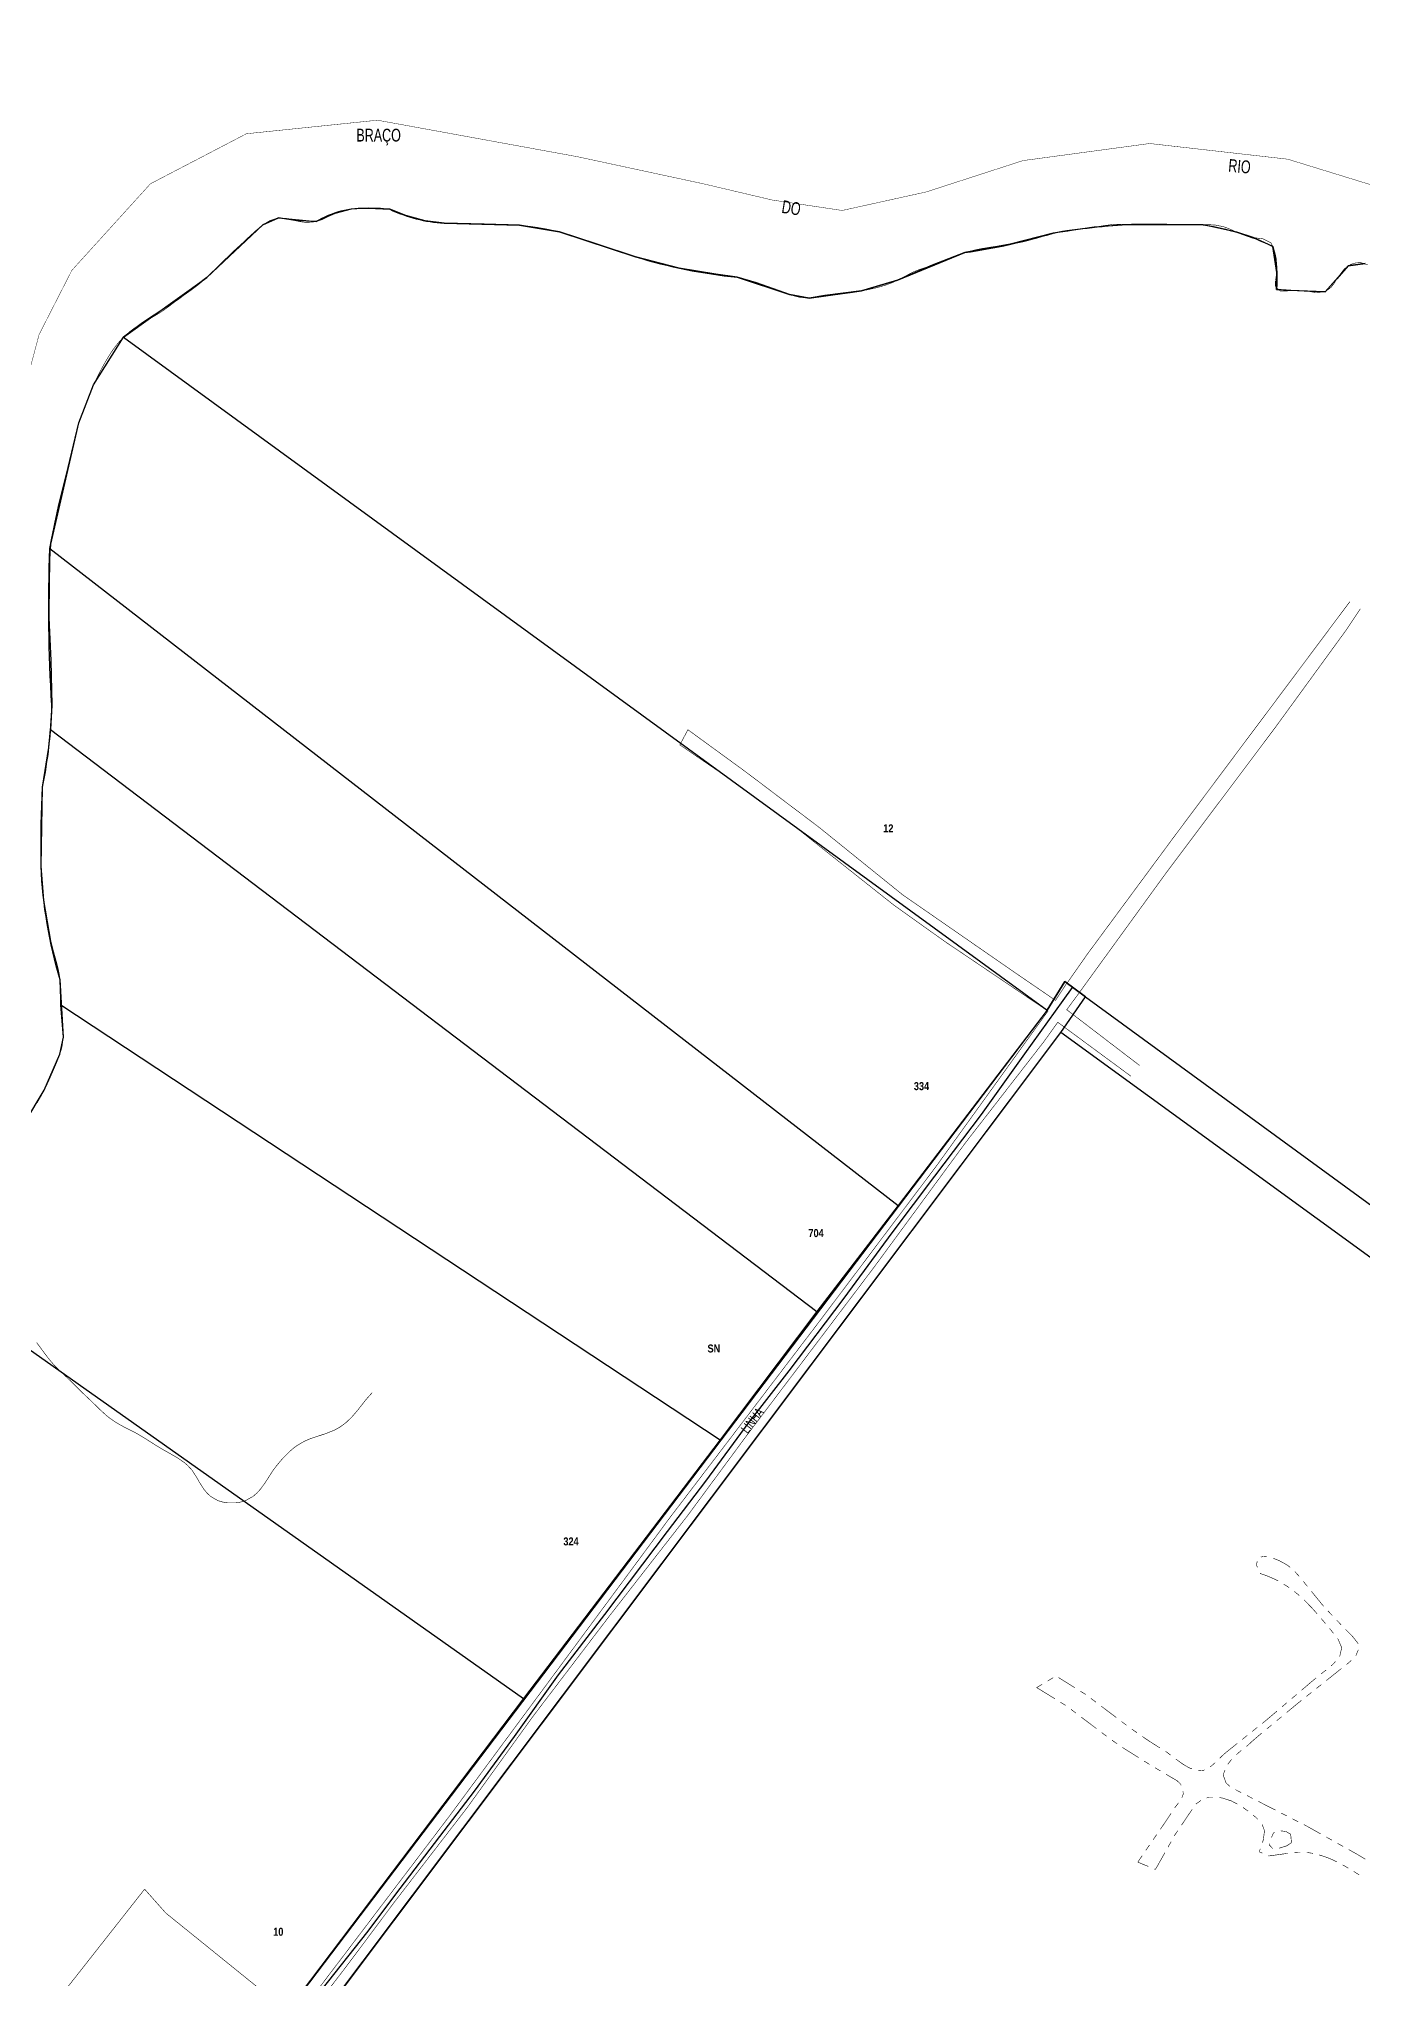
# Model space of a CAD drawing. Extents: x 204834 to 208707, y 4853033 to 4855981.
# Drawn here: x 207450 to 207864, y 4855375 to 4855981 of the extents above; entities that cross this region are included whole.
import ezdxf
from ezdxf.enums import TextEntityAlignment as Align

# ---------------------------------------------------------------- set-up
doc = ezdxf.new("R2010")
doc.units = 0
doc.header["$LTSCALE"] = 1.5
doc.header["$MEASUREMENT"] = 0
doc.linetypes.add('PHANTOMX2', pattern=[5, 2.5, -0.5, 0.5, -0.5, 0.5, -0.5])
for name, color, linetype in [('CD-MALHA-LOTES', 40, 'CONTINUOUS'), ('HD-CURSO-PERENE', 170, 'CONTINUOUS'), ('HD-TXT-PERENE', 170, 'CONTINUOUS'), ('HD-VALAS-DRENOS', 170, 'CONTINUOUS'), ('LM-LIM-SETOR-FISCAL', 7, 'CONTINUOUS'), ('RU-QUADRAS', 6, 'CONTINUOUS'), ('SV-EIXO-ROD-ESTR', 7, 'CONTINUOUS'), ('SV-EST-M-N-PAV', 1, 'PHANTOMX2'), ('SV-RUA-NAO-PAV-S-GUIA-C-GUIA', 7, 'PHANTOMX2'), ('SV-TXT-EST-M-N-PAV', 7, 'CONTINUOUS'), ('Th_NmrPort', 7, 'CONTINUOUS')]:
    doc.layers.add(name, color=color, linetype=linetype)
doc.styles.add('ARIAL', font='ARIAL.TTF')
doc.styles.get("Standard").update_dxf_attribs({"font": 'swisscbo.ttf'})
doc.linetypes.add('Limite', pattern='A,20,-3,[130,ltypeshp.shx,S=6.35,R=0,X=0,Y=0],-3,20', length=46)

msp = doc.modelspace()

# ---------------------------------------------------------------- linework, layer by layer
at = {"layer": 'CD-MALHA-LOTES', "linetype": 'Continuous'}
for p, q in [((207476.52, 4855887.89), (207765.11, 4855677.7)), ((207453.48, 4855821.96), (207718.56, 4855616.69)), ((207453.61, 4855765.38), (207693.15, 4855583.57)), ((207456.92, 4855679.37), (207662.92, 4855543.49)), ((207765.11, 4855677.7), (207718.56, 4855616.69)), ((207769.43, 4855670.75), (207777.12, 4855681.9)), ((207777.12, 4855681.9), (207980.95, 4855533.04)), ((207504.54, 4855318.18), (207769.43, 4855670.75)), ((207973.9, 4855522.15), (207769.43, 4855670.75)), ((207718.56, 4855616.69), (207693.15, 4855583.57)), ((207411.51, 4855596.84), (207601.45, 4855462.68)), ((207693.15, 4855583.57), (207662.92, 4855543.49)), ((207662.92, 4855543.49), (207601.45, 4855462.68)), ((207601.45, 4855462.68), (207492.61, 4855318.8))]:
    msp.add_line(p, q, dxfattribs=at)
for points in [[(207864.55, 4855910.92), (207859.2, 4855910.2), (207855.73, 4855906.16), (207852.02, 4855902.07), (207846.57, 4855902.29), (207841.28, 4855902.47), (207836.88, 4855902.79), (207836.91, 4855908.15), (207835.69, 4855916.28), (207829.51, 4855919.01), (207824.42, 4855920.69), (207813.89, 4855923.05), (207802.6, 4855923.1), (207791.56, 4855923.16), (207779.81, 4855922.26), (207767.01, 4855920.42), (207753.61, 4855916.93), (207739.46, 4855914.34), (207729.2, 4855910.39), (207718.43, 4855905.73), (207707.18, 4855902.38), (207695.68, 4855900.93), (207690.73, 4855900.1), (207684.64, 4855901.24), (207674.26, 4855904.89), (207668.28, 4855906.63), (207661.63, 4855907.61), (207650.15, 4855909.52), (207636.48, 4855913.05), (207624.5, 4855917.01), (207612.78, 4855920.78), (207600.25, 4855922.89), (207589.16, 4855923.25), (207576.67, 4855923.56), (207570.73, 4855924.29), (207564.69, 4855925.98), (207559.7, 4855927.9), (207553.01, 4855928.19), (207547.61, 4855927.96), (207542.51, 4855926.58), (207536.7, 4855924.01), (207530.61, 4855924.24), (207524.96, 4855925.22), (207520.06, 4855922.99), (207510.78, 4855914.56), (207502.55, 4855906.59), (207493.38, 4855899.57), (207482.45, 4855892.41), (207476.52, 4855887.89)], [(207453.48, 4855821.96), (207453.98, 4855824.6), (207456.17, 4855835.06), (207459.17, 4855847.17), (207462.53, 4855861.14), (207467.13, 4855873.04), (207476.52, 4855887.89)], [(207453.48, 4855821.96), (207453.22, 4855811.88), (207453.12, 4855800.3), (207453.76, 4855786.92), (207454.1, 4855772.94), (207453.61, 4855765.38)], [(207456.92, 4855679.37), (207456.85, 4855681.23), (207456.67, 4855687.15), (207453.78, 4855699.24), (207451.59, 4855711.92), (207450.73, 4855722.65), (207450.74, 4855735.83), (207451.19, 4855747.4), (207453.14, 4855759.72), (207453.61, 4855765.38)], [(207765.11, 4855677.7), (207770.7, 4855686.63), (207777.12, 4855681.9)], [(207411.51, 4855596.84), (207413.88, 4855600.37), (207420.31, 4855608.96), (207427.2, 4855618.3), (207434.19, 4855628.63), (207437.45, 4855632.88), (207445.69, 4855642.61), (207451.73, 4855652.7), (207456.57, 4855663.9), (207457.7, 4855669.3), (207456.92, 4855679.37)]]:
    msp.add_lwpolyline(points, dxfattribs=at)
at = {"layer": 'HD-CURSO-PERENE', "const_width": 0.18}
for points in [[(207865.3, 4855910.55), (207863.07, 4855911.23), (207861.51, 4855911.11), (207860.01, 4855910.63), (207858.03, 4855909.28), (207856.19, 4855906.89), (207854.87, 4855904.79), (207853.93, 4855903.53), (207852.02, 4855902.07), (207849.1, 4855901.87), (207847.54, 4855902.12), (207845.11, 4855902.48), (207842.15, 4855902.53), (207839.55, 4855902.32), (207837.95, 4855902.35), (207836.43, 4855903.89), (207836.48, 4855905.44), (207836.76, 4855907.18), (207837, 4855909.71), (207836.73, 4855912.62), (207836.42, 4855914.09), (207835.97, 4855915.55), (207835.1, 4855917.38), (207832.56, 4855918.65), (207830.94, 4855918.85), (207827.99, 4855919.33), (207825.2, 4855920.34), (207823.06, 4855921.32), (207821.67, 4855921.92), (207820.26, 4855922.44), (207817.71, 4855922.95), (207816.21, 4855923.04), (207814.7, 4855923.05), (207812.38, 4855923.06), (207810.88, 4855923.08), (207807.89, 4855923.13), (207806.19, 4855923.13), (207804.69, 4855923.12), (207803.19, 4855923.11), (207801.1, 4855923.11), (207799.6, 4855923.12), (207796.95, 4855923.13), (207793.95, 4855923.13), (207792.45, 4855923.14), (207790.05, 4855923.19), (207788.55, 4855923.22), (207785.81, 4855923.14), (207782.84, 4855922.76), (207781.36, 4855922.51), (207779.87, 4855922.27), (207778.32, 4855922.07), (207775.34, 4855921.75), (207773.85, 4855921.59), (207771.52, 4855921.3), (207770.04, 4855921.07), (207768.56, 4855920.78), (207767.01, 4855920.42), (207764.13, 4855919.58), (207762.7, 4855919.13), (207761.27, 4855918.68), (207759.06, 4855918.06), (207757.6, 4855917.7), (207756.13, 4855917.39), (207754.66, 4855917.11), (207752.12, 4855916.7), (207749.15, 4855916.29), (207747.67, 4855916.08), (207744.78, 4855915.61), (207743.3, 4855915.32), (207741.84, 4855914.99), (207740.39, 4855914.61), (207738.03, 4855913.89), (207736.61, 4855913.38), (207735.21, 4855912.84), (207732.67, 4855911.78), (207729.89, 4855910.65), (207727.77, 4855909.9), (207726.35, 4855909.43), (207724.93, 4855908.94), (207723.49, 4855908.36), (207720.82, 4855907), (207719.5, 4855906.28), (207717.07, 4855905.1), (207715.67, 4855904.55), (207714.25, 4855904.06), (207711.78, 4855903.36), (207708.85, 4855902.71), (207707.38, 4855902.42), (207705.7, 4855902.1), (207704.22, 4855901.84), (207701.28, 4855901.45), (207698.29, 4855901.23), (207696.79, 4855901.09), (207694.2, 4855900.64), (207692.72, 4855900.34), (207690.73, 4855900.1), (207687.77, 4855900.4), (207686.29, 4855900.76), (207684.83, 4855901.18), (207683.19, 4855901.67), (207681.76, 4855902.12), (207679.3, 4855902.96), (207676.5, 4855904.04), (207675.1, 4855904.58), (207672.84, 4855905.39), (207671.41, 4855905.84), (207669.96, 4855906.24), (207668.28, 4855906.63), (207665.32, 4855907.12), (207663.83, 4855907.31), (207662.34, 4855907.51), (207660.15, 4855907.84), (207657.19, 4855908.34), (207654.51, 4855908.77), (207653.03, 4855909), (207650.15, 4855909.52), (207647.24, 4855910.24), (207645.79, 4855910.64), (207644.35, 4855911.04), (207642.06, 4855911.62), (207640.6, 4855911.98), (207639.14, 4855912.33), (207636.48, 4855913.05), (207633.62, 4855913.97), (207632.21, 4855914.46), (207629.87, 4855915.25), (207628.44, 4855915.72), (207625.59, 4855916.65), (207623.08, 4855917.5), (207620.25, 4855918.47), (207618.34, 4855919.12), (207616.91, 4855919.58), (207615.48, 4855920.02), (207614.04, 4855920.44), (207611.32, 4855921.14), (207609.86, 4855921.47), (207608.39, 4855921.76), (207605.56, 4855922.25), (207604.07, 4855922.47), (207602.58, 4855922.65), (207601.09, 4855922.81), (207598.75, 4855923.01), (207597.25, 4855923.11), (207595.76, 4855923.18), (207594.26, 4855923.22), (207592.7, 4855923.24), (207591.2, 4855923.25), (207589.7, 4855923.25), (207587.66, 4855923.26), (207584.66, 4855923.29), (207583.16, 4855923.32), (207581.06, 4855923.37), (207579.56, 4855923.41), (207578.06, 4855923.48), (207575.17, 4855923.68), (207573.68, 4855923.84), (207572.19, 4855924.05), (207569.26, 4855924.59), (207567.8, 4855924.95), (207566.36, 4855925.37), (207564.94, 4855925.88), (207563.29, 4855926.57), (207561.91, 4855927.16), (207559.7, 4855927.9), (207556.75, 4855928.25), (207555.24, 4855928.25), (207553.71, 4855928.21), (207551.5, 4855928.16), (207549.99, 4855928.13), (207547.61, 4855927.96), (207544.67, 4855927.37), (207543.24, 4855926.89), (207541.13, 4855925.93), (207539.78, 4855925.24), (207538.42, 4855924.6), (207536.7, 4855924.01), (207533.75, 4855923.76), (207532.23, 4855923.92), (207530.71, 4855924.21), (207529.1, 4855924.63), (207527.61, 4855925), (207524.96, 4855925.22), (207522.15, 4855924.3), (207520.82, 4855923.51), (207518.84, 4855922.07), (207517.69, 4855921.1), (207515.49, 4855919.09), (207514.12, 4855917.76), (207511.96, 4855915.67), (207510.87, 4855914.65), (207509.66, 4855913.56), (207508.55, 4855912.56), (207507.02, 4855911.13), (207504.92, 4855908.98), (207503.88, 4855907.9), (207502.55, 4855906.59), (207500.28, 4855904.62), (207499.1, 4855903.7), (207497.43, 4855902.46), (207494.98, 4855900.73), (207493.76, 4855899.85), (207492.17, 4855898.67), (207490.98, 4855897.76), (207489.77, 4855896.87), (207487.91, 4855895.59), (207485.34, 4855894.05), (207484.03, 4855893.31), (207482.73, 4855892.57), (207481.17, 4855891.62), (207479.92, 4855890.79), (207478.71, 4855889.9), (207477.19, 4855888.62), (207476.12, 4855887.58), (207475.11, 4855886.46), (207474.16, 4855885.3), (207473.26, 4855884.09), (207472.38, 4855882.79), (207471.59, 4855881.52), (207470.82, 4855880.23), (207469.68, 4855878.17), (207468.98, 4855876.85), (207468.3, 4855875.51), (207467.65, 4855874.16), (207466.52, 4855871.67), (207465.37, 4855868.9), (207464.81, 4855867.51), (207464.02, 4855865.44), (207463.5, 4855864.03), (207463.01, 4855862.61), (207462.53, 4855861.14), (207461.72, 4855858.25), (207461.36, 4855856.79), (207461.01, 4855855.33), (207460.41, 4855852.77), (207459.73, 4855849.85), (207459.17, 4855847.17), (207458.89, 4855845.7), (207458.62, 4855844.22), (207458.33, 4855842.75), (207457.79, 4855840.42), (207456.94, 4855837.54), (207456.49, 4855836.11), (207455.77, 4855833.62), (207455.41, 4855832.16), (207455.07, 4855830.7), (207454.55, 4855828.19), (207454.29, 4855826.71), (207453.98, 4855824.6), (207453.69, 4855821.62), (207453.59, 4855820.12), (207453.51, 4855818.62), (207453.37, 4855815.69), (207453.3, 4855814.19), (207453.22, 4855811.88), (207453.18, 4855808.88), (207453.16, 4855807.38), (207453.12, 4855804.62), (207453.09, 4855803.12), (207453.12, 4855800.3), (207453.33, 4855797.31), (207453.46, 4855795.82), (207453.62, 4855793.14), (207453.7, 4855790.14), (207453.72, 4855788.64), (207453.76, 4855787.14), (207453.82, 4855785.42), (207453.89, 4855783.93), (207453.97, 4855782.43), (207454.08, 4855779.71), (207454.13, 4855776.71), (207454.13, 4855775.21), (207454.11, 4855773.71), (207454.08, 4855771.44), (207454.04, 4855769.94), (207453.99, 4855768.44), (207453.87, 4855766.33), (207453.6, 4855763.34), (207453.42, 4855761.85), (207453.23, 4855760.36), (207452.94, 4855758.23), (207452.49, 4855755.27), (207452.01, 4855752.43), (207451.75, 4855750.95), (207451.49, 4855749.48), (207451.19, 4855747.4), (207450.91, 4855744.42), (207450.83, 4855742.92), (207450.78, 4855741.42), (207450.75, 4855739.34), (207450.74, 4855736.34), (207450.74, 4855734.33), (207450.73, 4855731.33), (207450.72, 4855729.83), (207450.71, 4855728.17), (207450.7, 4855726.67), (207450.72, 4855723.67), (207450.77, 4855721.15), (207450.83, 4855719.65), (207450.92, 4855718.15), (207451.09, 4855716.05), (207451.25, 4855714.55), (207451.43, 4855713.06), (207451.8, 4855710.44), (207452.25, 4855707.47), (207452.49, 4855705.99), (207452.81, 4855704.13), (207453.07, 4855702.65), (207453.36, 4855701.17), (207453.78, 4855699.24), (207454.54, 4855696.34), (207454.94, 4855694.89), (207455.35, 4855693.44), (207455.74, 4855691.96), (207456.1, 4855690.5), (207456.4, 4855689.03), (207456.67, 4855687.15), (207456.84, 4855684.16), (207456.85, 4855682.65), (207456.86, 4855679.73), (207456.99, 4855676.74), (207457.13, 4855675.24), (207457.37, 4855673.37), (207457.56, 4855671.88), (207457.7, 4855669.3), (207457.29, 4855666.34), (207456.89, 4855664.88), (207456.06, 4855662.48), (207455.49, 4855661.09), (207454.3, 4855658.34), (207453.55, 4855656.62), (207452.94, 4855655.25), (207452.31, 4855653.89), (207451.02, 4855651.38), (207449.52, 4855648.78)], [(207449.34, 4855573.83), (207450.73, 4855571.98), (207451.62, 4855570.77), (207452.52, 4855569.57), (207453.44, 4855568.39), (207454.85, 4855566.75), (207456.98, 4855564.64), (207458.08, 4855563.62), (207459.18, 4855562.6), (207460.5, 4855561.32), (207461.55, 4855560.25), (207463.26, 4855558.54), (207465.44, 4855556.48), (207466.53, 4855555.45), (207468.11, 4855553.91), (207469.18, 4855552.86), (207471.12, 4855551.09), (207472.3, 4855550.16), (207473.53, 4855549.3), (207474.81, 4855548.5), (207476.73, 4855547.45), (207478.07, 4855546.78), (207480.39, 4855545.58), (207482.97, 4855544.06), (207484.24, 4855543.26), (207485.51, 4855542.45), (207486.77, 4855541.64), (207488.36, 4855540.68), (207490.97, 4855539.22), (207493.57, 4855537.7), (207495.28, 4855536.52), (207496.44, 4855535.55), (207497.92, 4855533.97), (207499.51, 4855531.45), (207500.25, 4855530.13), (207501.67, 4855527.93), (207502.65, 4855526.77), (207503.76, 4855525.75), (207506.02, 4855524.47), (207507.47, 4855524.04), (207508.98, 4855523.8), (207511.61, 4855523.8), (207513.11, 4855524.03), (207514.56, 4855524.46), (207517.02, 4855525.84), (207518.15, 4855526.83), (207519.18, 4855527.95), (207520.61, 4855529.88), (207521.43, 4855531.14), (207523.04, 4855533.66), (207523.98, 4855534.96), (207525.89, 4855537.27), (207526.92, 4855538.37), (207528.36, 4855539.79), (207529.5, 4855540.78), (207530.69, 4855541.69), (207533.16, 4855543.11), (207534.54, 4855543.7), (207535.96, 4855544.21), (207538.13, 4855544.91), (207539.56, 4855545.37), (207542.34, 4855546.48), (207543.67, 4855547.19), (207544.93, 4855548.02), (207546.11, 4855548.95), (207547.82, 4855550.57), (207549.77, 4855552.86), (207550.69, 4855554.04), (207551.75, 4855555.39), (207552.7, 4855556.55), (207554.19, 4855558.2)]]:
    msp.add_lwpolyline(points, dxfattribs=at)
at = {"layer": 'HD-VALAS-DRENOS', "const_width": 0.18}
msp.add_lwpolyline([(207526.13, 4855366.22), (207489.65, 4855395.69), (207483.08, 4855403.11), (207455.6, 4855368.19)], dxfattribs=at)
at = {"layer": 'LM-LIM-SETOR-FISCAL', "linetype": 'Limite', "ltscale": 0.1, "const_width": 0.13, "flags": 128}
msp.add_lwpolyline([(208132.13, 4853213.19), (208114.89, 4853209.76), (208079.6, 4853197.34), (208051.55, 4853180.72), (208025.58, 4853147.48), (208008.96, 4853121.51), (207990.27, 4853095.54), (207977.18, 4853074.27), (207977.18, 4853074.27), (207977.25, 4853074.22), (207977.18, 4853074.27), (207956.1, 4853085.93), (207945.82, 4853090.68), (207936.07, 4853099.64), (207925.79, 4853113.08), (207912.87, 4853122.04), (207901.27, 4853129.42), (207885.99, 4853134.43), (207866.22, 4853130.48), (207857.06, 4853117.3), (207855.74, 4853109.65), (207854.29, 4853104.12), (207849.81, 4853098.58), (207843.48, 4853094.63), (207832.35, 4853091.47), (207826.81, 4853088.04), (207822.46, 4853090.02), (207820.49, 4853094.5), (207817.85, 4853098.72), (207811.26, 4853102.27), (207805.07, 4853103.59), (207799.14, 4853104.38), (207790.7, 4853104.38), (207787.01, 4853100.03), (207786.62, 4853093.31), (207788.2, 4853087.12), (207790.57, 4853079.61), (207790.97, 4853071.24), (207790.84, 4853064.52), (207788.33, 4853057.66), (207782.8, 4853050.28), (207778.71, 4853047.25), (207773.44, 4853045.67), (207762.04, 4853043.3), (207754.13, 4853041.45), (207747.15, 4853035.92), (207736.87, 4853033.41), (207724.88, 4853033.81), (207719.34, 4853036.97), (207718.29, 4853046.46), (207718.15, 4853057.73), (207718.02, 4853064.06), (207716.7, 4853070.78), (207713.41, 4853075.39), (207708.27, 4853076.71), (207703.66, 4853075.26), (207699.7, 4853071.57), (207695.82, 4853066.3), (207691.07, 4853063.26), (207679.08, 4853063.26), (207668.54, 4853066.43), (207663.92, 4853071.17), (207660.23, 4853076.31), (207656.54, 4853081.71), (207653.12, 4853086.99), (207651.8, 4853094.76), (207650.35, 4853101.35), (207645.47, 4853108.07), (207638.75, 4853112.42), (207633.48, 4853114.13), (207625.51, 4853116.05), (207616.55, 4853118.55), (207607.72, 4853121.45), (207599.15, 4853123.03), (207589.26, 4853124.48), (207579.64, 4853122.9), (207567.98, 4853122.5), (207563.63, 4853123.29), (207559.41, 4853125.53), (207549.66, 4853131.07), (207540.31, 4853134.1), (207534.9, 4853135.16), (207526.34, 4853135.42), (207517.37, 4853134.63), (207509.86, 4853132.26), (207501.03, 4853132.12), (207496.16, 4853134.1), (207489.44, 4853138.19), (207485.09, 4853140.95), (207483.24, 4853145.3), (207433.38, 4853135.75), (207434.67, 4853127.72), (207426.82, 4853124.81), (207415.73, 4853122.98), (207396.77, 4853120.95), (207392.49, 4853119.11), (207387.47, 4853118.39), (207381.3, 4853117.24), (207376.56, 4853116.38), (207369.1, 4853115.23), (207357.97, 4853112.75), (207344.5, 4853111.15), (207333.42, 4853111.36), (207328.77, 4853111.37), (207320.7, 4853109.57), (207319.42, 4853105.86), (207317.92, 4853104.36), (207313.42, 4853103), (207306.84, 4853102), (207303.18, 4853099.75), (207300.74, 4853099.94), (207297.24, 4853101.27), (207294.36, 4853102.41), (207290.13, 4853102.41), (207285.91, 4853101.58), (207283.75, 4853100.66), (207281.89, 4853098.7), (207278.14, 4853097.67), (207267.11, 4853095.09), (207250.59, 4853091.4), (207242.24, 4853089.87), (207232.02, 4853089.01), (207225.74, 4853087.76), (207218.42, 4853086.81), (207208.78, 4853084.88), (207201.06, 4853083.36), (207192.55, 4853081.52), (207188.75, 4853080.47), (207183.81, 4853079.34), (207181.54, 4853078.81), (207178.97, 4853078.21), (207175.42, 4853077.24), (207161.51, 4853073.61), (207134.62, 4853067.5), (207121.18, 4853063.43), (207109.77, 4853060.98), (207083.02, 4853055.24), (207071.92, 4853053.66), (207063.04, 4853052.2), (207057.57, 4853051.22), (207048.59, 4853049.32), (207041.5, 4853047.9), (207028.02, 4853045.07), (207018.95, 4853043.22), (207009.04, 4853041.02), (207007.25, 4853052.87), (207006.42, 4853057.28), (207004.98, 4853065.92), (207003.06, 4853076.97), (207001.71, 4853082.51), (207000.15, 4853089.03), (206998.25, 4853095.75), (206995.98, 4853101.99), (206993.74, 4853107.81), (206987.39, 4853105.57), (206977.81, 4853100.47), (206967.6, 4853097.61), (206962.59, 4853093.58), (206958.92, 4853089.46), (206955.6, 4853082.5), (206950.01, 4853078.17), (206943.28, 4853074.5), (206936.66, 4853071.45), (206932.61, 4853069.6), (206929.01, 4853068.36), (206924.61, 4853067.87), (206920.58, 4853068.19), (206915.12, 4853068.72), (206902.95, 4853070.8), (206891.38, 4853067.85), (206880.4, 4853065.73), (206872.64, 4853064.04), (206858.24, 4853060.22), (206847.8, 4853057.54), (206840.17, 4853055.43), (206828.46, 4853052.32), (206822.53, 4853050.63), (206811.52, 4853047.66), (206803.01, 4853045.24), (206783.97, 4853039.27), (206779.35, 4853035.22), (206768.83, 4853039.64), (206726.11, 4853063.48), (206713.2, 4853068.45), (206676.44, 4853090.31), (206672.42, 4853095.9), (206668.43, 4853097.71), (206665.78, 4853098.35), (206614.27, 4853094.76), (206560.2, 4853092.06), (206527.07, 4853088.1), (206526.63, 4853090.28), (206436.89, 4853085.62), (206403.59, 4853083.9), (206378.69, 4853082.54), (206306.59, 4853077.18), (206281.43, 4853073.09), (206250.76, 4853068.13), (206249.32, 4853067.81), (206241.73, 4853106.06), (206174.74, 4853099.25), (206115.25, 4853096.39), (206097.24, 4853093.29), (206088.22, 4853093.5), (206047.56, 4853092.24), (205987.11, 4853086.63), (205973.22, 4853086.23), (205954.27, 4853084.91), (205875.14, 4853081.42), (205864.61, 4853080.53), (205796.33, 4853076.78), (205791.35, 4853076.88), (205760.46, 4853075.4), (205708.12, 4853073.2), (205697.96, 4853072.98), (205694.02, 4853072.84), (205648.48, 4853073.83), (205657.67, 4853139.89), (205663.09, 4853176.52), (205673.5, 4853240.08), (205679.81, 4853273), (205682.39, 4853291.1), (205686.45, 4853319.25), (205690.23, 4853344.16), (205693.06, 4853366.18), (205695.8, 4853385.06), (205698.77, 4853405.47), (205701.84, 4853427.15), (205703.38, 4853440.04), (205705.6, 4853461.25), (205707.13, 4853485.05), (205708.09, 4853504.93), (205707.25, 4853529.87), (205706.63, 4853547.82), (205704.33, 4853573.07), (205701.82, 4853593.22), (205697.65, 4853618.26), (205692.43, 4853645.81), (205685.96, 4853670.23), (205679.7, 4853691.73), (205670, 4853719.35), (205658.78, 4853745.51), (205610.54, 4853829.65), (205562.78, 4853902.04), (205476.94, 4854024.43), (205418.69, 4854109.18), (205356.81, 4854200.14), (205285.27, 4854304.56), (205232.63, 4854379.82), (205148.32, 4854500.33), (205059.6, 4854625.34), (204995.99, 4854716.47), (204934.98, 4854801.22), (204887.55, 4854871.19), (204871.08, 4854893.76), (204835.64, 4854946.28), (204834.25, 4854948.2), (204845.64, 4854959.83), (204876.75, 4854964.71), (204914.35, 4854970.84), (204996.87, 4854983.31), (205090.66, 4854997.71), (205105.98, 4854999.94), (205187.94, 4855012.05), (205245.94, 4855021.11), (205272.68, 4855025.85), (205289.82, 4855028.52), (205353.63, 4855038.1), (205379.87, 4855044.32), (205380.17, 4855053.59), (205399.55, 4855054.95), (205426.54, 4855056.03), (205437.99, 4855056.62), (205499.63, 4855060.67), (205539.31, 4855063.19), (205567.09, 4855064.98), (205582.41, 4855066.09), (205635.91, 4855070), (205692.95, 4855073.42), (205739.37, 4855076.32), (205755.85, 4855076.88), (205779.09, 4855078.91), (205796.39, 4855080.33), (205832.27, 4855082.2), (205855.36, 4855083.58), (205884.96, 4855084.97), (205904.85, 4855085.43), (205945.85, 4855088.06), (205975.45, 4855089.94), (205990.04, 4855090.61), (206010.45, 4855091.62), (206021.42, 4855091.93), (206022.38, 4855094.63), (206023.19, 4855099.07), (206023.73, 4855105.32), (206023.73, 4855114.57), (206023.61, 4855122.77), (206023.73, 4855128.91), (206023.31, 4855148.74), (206059.09, 4855155.08), (206090.43, 4855139.24), (206138.56, 4855111.07), (206178.75, 4855088.19), (206206.79, 4855072.52), (206222.46, 4855062.86), (206230.38, 4855057.64), (206237.19, 4855052.51), (206245.02, 4855046.96), (206277.61, 4855028.92), (206315.11, 4855009.06), (206322.43, 4855004.94), (206334.61, 4854998.15), (206344.05, 4854991.94), (206370.01, 4854978.16), (206377.13, 4854974.52), (206383.62, 4854970.88), (206391.86, 4854965.97), (206400.96, 4854960.99), (206409.67, 4854956.24), (206418.06, 4854951.81), (206428.03, 4854946.58), (206436.74, 4854941.99), (206446.39, 4854936.45), (206454.94, 4854931.86), (206463.33, 4854927.27), (206473.94, 4854921.41), (206483.44, 4854916.66), (206493.49, 4854911.28), (206502.2, 4854906.53), (206509.16, 4854902.73), (206517.55, 4854899.17), (206528.48, 4854896), (206549.69, 4854889.67), (206564.41, 4854883.97), (206567.2, 4854879.08), (206570.83, 4854883.26), (206576.05, 4854891.17), (206582.86, 4854902.57), (206588.24, 4854910.17), (206594.1, 4854919.67), (206601.38, 4854929.09), (206611.99, 4854937.95), (206625.76, 4854949.98), (206640.32, 4854965.18), (206646.34, 4854973.73), (206650.93, 4854980.7), (206656.31, 4854989.4), (206659.8, 4854993.84), (206666.37, 4855000.56), (206674.91, 4855008.32), (206682.51, 4855016.24), (206687.1, 4855021.3), (206689.8, 4855026.21), (206695.97, 4855035.87), (206702.46, 4855046.95), (206709.74, 4855060.01), (206715.44, 4855068.88), (206721.77, 4855075.21), (206727.79, 4855082.65), (206732.22, 4855088.66), (206736.5, 4855097.05), (206739.58, 4855106.79), (206740.85, 4855116.29), (206741.17, 4855125.63), (206741.64, 4855134.02), (206741.17, 4855142.09), (206742.12, 4855150.72), (206742.75, 4855160.06), (206742.43, 4855173.36), (206743.07, 4855183.81), (206745.76, 4855192.36), (206748.45, 4855197.74), (206758.11, 4855205.5), (206768.24, 4855208.82), (206775.2, 4855210.56), (206778.84, 4855212.3), (206783.44, 4855216.26), (206786.6, 4855221.64), (206789.29, 4855225.29), (206792.14, 4855229.4), (206795.63, 4855232.73), (206801.01, 4855234.47), (206808.45, 4855236.21), (206816.52, 4855237.63), (206822.22, 4855240.17), (206827.6, 4855242.54), (206831.4, 4855244.28), (206836.63, 4855244.44), (206839.95, 4855243.97), (206842.19, 4855243.65), (206845.62, 4855240.46), (206849.62, 4855235.99), (206854.58, 4855232.12), (206859.64, 4855229.78), (206864.76, 4855227.39), (206870.2, 4855225.04), (206874.73, 4855222.3), (206878.92, 4855219.29), (206882.98, 4855215.83), (206887.98, 4855212.7), (206893.95, 4855209.85), (206900.29, 4855207.85), (206907.15, 4855206.19), (206913.73, 4855205.04), (206920.81, 4855203.6), (206927.56, 4855201.94), (206933.6, 4855200.48), (206939.89, 4855199.17), (206945.67, 4855197.5), (206951.88, 4855196.77), (206955.65, 4855197.17), (206957.31, 4855197.34), (206961.86, 4855199.66), (206966.53, 4855198.43), (206972.05, 4855197.76), (206977.41, 4855196.39), (206983.23, 4855195.87), (206988.52, 4855195.58), (206994.38, 4855194.99), (206999.44, 4855194.4), (207005.61, 4855193.62), (207012.36, 4855193.6), (207017.57, 4855195.37), (207023.03, 4855199.41), (207027.73, 4855202.05), (207032.27, 4855204.91), (207036.83, 4855207.98), (207041.71, 4855210.66), (207047.65, 4855212.46), (207053.63, 4855214.05), (207060.03, 4855216.42), (207065.62, 4855219.18), (207071.3, 4855222.28), (207076, 4855226.44), (207079.82, 4855231.03), (207081.1, 4855236.76), (207082.6, 4855241.31), (207088.02, 4855243.94), (207090.58, 4855249.59), (207089.81, 4855256.18), (207088.3, 4855261.39), (207091.68, 4855264.78), (207096.44, 4855266.15), (207101.11, 4855269.63), (207105.02, 4855274.18), (207109.74, 4855275.56), (207115.56, 4855275.11), (207120.83, 4855274.22), (207125.84, 4855273.37), (207131.74, 4855271.63), (207137.13, 4855270.1), (207140.28, 4855270.08), (207149.52, 4855272.92), (207159.75, 4855279.15), (207168.21, 4855287.16), (207178.44, 4855293.84), (207190.46, 4855299.18), (207198.91, 4855306.29), (207210.48, 4855312.52), (207226.05, 4855320.31), (207238.96, 4855331.88), (207248.75, 4855350.57), (207250.97, 4855379.94), (207256.76, 4855404.86), (207263.43, 4855423.99), (207271.89, 4855446.69), (207282.57, 4855472.94), (207294.81, 4855494.97), (207326.84, 4855524.34), (207365.56, 4855558.16), (207387.07, 4855586.87), (207407.16, 4855615.16), (207422.96, 4855638.92), (207434.53, 4855666.07), (207438.09, 4855689.65), (207436.31, 4855734.15), (207437.65, 4855776.65), (207435.87, 4855804.68), (207437.2, 4855838.5), (207442.99, 4855862.09), (207450.11, 4855888.79), (207460.34, 4855908.81), (207484.89, 4855935.84), (207514.89, 4855951.47), (207555.87, 4855955.7), (207618.39, 4855944.29), (207657.68, 4855935.84), (207679.23, 4855930.77), (207701.08, 4855927.5), (207727.34, 4855933.29), (207757.59, 4855943.08), (207797.2, 4855948.42), (207840.36, 4855943.52), (207880.86, 4855931.06), (207908.47, 4855922.08), (207928.08, 4855916.75), (207978.98, 4855907.33), (207988.92, 4855905.77), (208022.36, 4855902.14), (208058.85, 4855901.25), (208090, 4855903.03), (208114.96, 4855908.68), (208130.68, 4855913.81), (208161.85, 4855928.41), (208188.89, 4855948.62), (208218.29, 4855981.06), (208246.45, 4855971.34), (208278.32, 4855947.49), (208315.9, 4855902.87), (208367.57, 4855812.45), (208407.49, 4855740.82), (208443.9, 4855682.11), (208501.44, 4855564.09), (208520.23, 4855513.59), (208554.28, 4855420.83), (208582.46, 4855346.85), (208608.3, 4855254.08), (208634.13, 4855164.83), (208662.31, 4855069.71), (208689.32, 4854981.64), (208696.37, 4854928.8), (208702.51, 4854871.1), (208702.64, 4854844.17), (208698.6, 4854815.34), (208685.17, 4854772.09), (208669.12, 4854736.78), (208666.53, 4854731.08), (208618.81, 4854675.16), (208569.26, 4854639.06), (208558.41, 4854631.16), (208530.44, 4854622.7), (208494.29, 4854611.78), (208442.09, 4854593.13), (208386.91, 4854561.82), (208367.53, 4854543.92), (208320.55, 4854507.76), (208301.91, 4854481.66), (208287, 4854448.85), (208272.08, 4854390.69), (208264.63, 4854342.97), (208264.41, 4854341.07), (208259.41, 4854296.74), (208259.41, 4854241.19), (208259.41, 4854191.98), (208256.43, 4854122.63), (208248.97, 4854065.96), (208232.56, 4854015.63), (208216.16, 4853966.42), (208198.26, 4853911.24), (208184.84, 4853872.46), (208177.39, 4853828.47), (208173.66, 4853792.31), (208166.95, 4853749.8), (208162.4, 4853719.3), (208164.42, 4853685.56), (208172.06, 4853630.34), (208197.55, 4853545.38), (208223.89, 4853510.55), (208245.13, 4853460.42), (208259.57, 4853406.68), (208260.42, 4853403.5), (208260.52, 4853398.64), (208261.27, 4853362.72), (208252.77, 4853293.05), (208222.19, 4853252.27), (208166.97, 4853226.79)], close=True, dxfattribs=at)
at = {"layer": 'RU-QUADRAS', "linetype": 'Continuous'}
msp.add_lwpolyline([(207445.69, 4855642.61), (207451.73, 4855652.7), (207456.57, 4855663.9), (207457.7, 4855669.3), (207456.67, 4855687.15, -0.061228), (207450.73, 4855722.65), (207451.19, 4855747.4, 0.042269), (207454.1, 4855772.94, -0.026217), (207453.48, 4855821.96), (207462.53, 4855861.14), (207467.13, 4855873.04), (207476.52, 4855887.89), (207502.55, 4855906.59), (207520.06, 4855922.99), (207524.96, 4855925.22), (207536.7, 4855924.01, -0.153594), (207553.01, 4855928.19), (207559.7, 4855927.9, 0.097315), (207576.67, 4855923.56), (207600.25, 4855922.89), (207612.78, 4855920.78), (207636.48, 4855913.05, 0.047353), (207668.28, 4855906.63), (207684.64, 4855901.24), (207690.73, 4855900.1), (207707.18, 4855902.38), (207718.43, 4855905.73), (207739.46, 4855914.34, 0.036893), (207767.01, 4855920.42, -0.033175), (207791.56, 4855923.16), (207813.89, 4855923.05, -0.076403), (207835.69, 4855916.28, -0.077428), (207836.88, 4855902.79), (207852.02, 4855902.07), (207859.2, 4855910.2), (207864.55, 4855910.92)], format="xyb", dxfattribs=at)
msp.add_lwpolyline([(207504.55, 4855318.2), (207769.43, 4855670.75), (207777.12, 4855681.9), (207770.7, 4855686.63), (207765.11, 4855677.7), (207492.61, 4855318.8)], dxfattribs=at)
at = {"layer": 'SV-EIXO-ROD-ESTR'}
msp.add_lwpolyline([(207538.22, 4855371.48), (207552.96, 4855390.04), (207561.32, 4855401.09), (207575.32, 4855419.52), (207586.13, 4855433.77), (207598.66, 4855450.85), (207612.42, 4855470.02), (207626.92, 4855488.94), (207646.46, 4855514.86), (207658.5, 4855530.58), (207672.01, 4855549.01), (207684.54, 4855564.98), (207701.74, 4855587.71), (207716.73, 4855608.11), (207730, 4855625.8), (207744.62, 4855645.09), (207758.13, 4855664.01), (207770.17, 4855680.71), (207773.12, 4855684.77)], dxfattribs=at)
at = {"layer": 'SV-EST-M-N-PAV', "linetype": 'PHANTOMX2', "const_width": 0.18}
for points in [[(207771.07, 4855685.79), (207767.76, 4855680.75), (207755.34, 4855689.25), (207720.03, 4855713.7), (207693.96, 4855734.74), (207670.72, 4855752.3), (207652.88, 4855765.29), (207650.36, 4855760.57), (207666.59, 4855749.45), (207683.32, 4855737.39), (207717.23, 4855710.52), (207733.22, 4855699.12), (207765.4, 4855677.41), (207730.62, 4855629.13), (207693.58, 4855579.96), (207647.2, 4855519.11), (207592.09, 4855444.54)], [(207794.01, 4855660.44), (207771.27, 4855677.83), (207775.21, 4855683.18)], [(207595.43, 4855444.58), (207604.41, 4855457.03), (207628.33, 4855488.43), (207652.8, 4855519.83), (207670.89, 4855544.34), (207710.84, 4855597.11), (207739.64, 4855636.3), (207764.16, 4855667.9), (207768.47, 4855673.91), (207791.31, 4855657.08)], [(207595.43, 4855444.58), (207583.85, 4855428.53), (207561.29, 4855399.27), (207546.06, 4855378.9), (207524.35, 4855350.55), (207512.14, 4855334.08), (207500.07, 4855316.8), (207495.2, 4855310.36), (207472.89, 4855282.82), (207465.88, 4855272.34), (207461.31, 4855265.98), (207458.12, 4855260.59), (207455.1, 4855256.77), (207450.41, 4855250.86), (207443.06, 4855243.66), (207436.89, 4855234.95), (207431.09, 4855226.94), (207418.42, 4855213.76), (207410.04, 4855203.53), (207400.65, 4855191.48), (207391.61, 4855178.63), (207367.84, 4855146.4)], [(207592.09, 4855444.54), (207578.24, 4855425.8), (207529.25, 4855361.25), (207502.51, 4855325), (207497.57, 4855318.53)]]:
    msp.add_lwpolyline(points, dxfattribs=at)
at = {"layer": 'SV-RUA-NAO-PAV-S-GUIA-C-GUIA', "linetype": 'PHANTOMX2', "const_width": 0.18}
for points in [[(207859.74, 4855805.27), (207805.61, 4855732.94), (207777.67, 4855695.14), (207771.16, 4855685.83)], [(207775.21, 4855683.18), (207777.98, 4855687.02), (207802.41, 4855720.68), (207836.59, 4855766.2), (207858.45, 4855796.21), (207863.03, 4855803.05)]]:
    msp.add_lwpolyline(points, dxfattribs=at)
at = {"layer": 'SV-RUA-NAO-PAV-S-GUIA-C-GUIA', "const_width": 0.18}
for points in [[(207830.62, 4855504.59), (207830.57, 4855504.37)], [(207830.57, 4855504.37), (207830.88, 4855503.66)], [(207830.81, 4855505.57), (207830.62, 4855504.59)], [(207831.74, 4855501.86), (207831.84, 4855501.69)], [(207831.84, 4855501.69), (207832.79, 4855501.36)], [(207832.71, 4855507.04), (207831.94, 4855506.84)], [(207832.91, 4855507.02), (207832.71, 4855507.04)], [(207832.79, 4855501.36), (207833.4, 4855501.15)], [(207833.91, 4855506.91), (207832.91, 4855507.02)], [(207833.4, 4855501.15), (207834.66, 4855500.65)], [(207835.87, 4855506.44), (207835.85, 4855506.45)], [(207836.78, 4855506.09), (207835.87, 4855506.44)], [(207837.56, 4855505.79), (207836.78, 4855506.09)], [(207837.71, 4855505.71), (207837.56, 4855505.79)], [(207839.95, 4855504.5), (207837.71, 4855505.71)], [(207840.31, 4855504.23), (207839.95, 4855504.5)], [(207841.12, 4855503.64), (207840.31, 4855504.23)], [(207843.94, 4855500.81), (207842.6, 4855502.29)], [(207834.66, 4855500.65), (207834.88, 4855500.56)], [(207834.88, 4855500.56), (207835.57, 4855500.25)], [(207835.57, 4855500.25), (207836.29, 4855499.93)], [(207836.29, 4855499.93), (207837.37, 4855499.38)], [(207839.1, 4855498.37), (207839.96, 4855497.86)], [(207839.96, 4855497.86), (207840.15, 4855497.75)], [(207840.15, 4855497.75), (207840.78, 4855497.29)], [(207842.4, 4855496.12), (207842.46, 4855496.07)], [(207842.46, 4855496.07), (207843.17, 4855495.49)], [(207843.17, 4855495.49), (207843.71, 4855495.04)], [(207846.16, 4855498.09), (207845.21, 4855499.27)], [(207846.47, 4855497.71), (207846.16, 4855498.09)], [(207851.52, 4855491.51), (207847.73, 4855496.16)], [(207843.71, 4855495.04), (207843.94, 4855494.84)], [(207845.41, 4855493.48), (207845.81, 4855493.11)], [(207845.81, 4855493.11), (207847.52, 4855491.35)], [(207847.52, 4855491.35), (207847.84, 4855491.02)], [(207847.84, 4855491.02), (207849.53, 4855489.13)], [(207854.27, 4855488.6), (207852.89, 4855490.05)], [(207850.84, 4855487.61), (207851.48, 4855486.85)], [(207851.48, 4855486.85), (207851.84, 4855486.43)], [(207851.84, 4855486.43), (207852.13, 4855486.08)], [(207853.4, 4855484.54), (207853.9, 4855483.95)], [(207853.9, 4855483.95), (207854.67, 4855483)], [(207857.02, 4855485.7), (207855.64, 4855487.15)], [(207859.12, 4855483.54), (207858.4, 4855484.25)], [(207859.83, 4855482.85), (207859.12, 4855483.54)], [(207855.89, 4855481.41), (207856.1, 4855481.13)], [(207856.1, 4855481.13), (207857.16, 4855478.7)], [(207857.23, 4855478.54), (207856.81, 4855476.77)], [(207857.16, 4855478.7), (207857.23, 4855478.54)], [(207860.31, 4855482.39), (207859.83, 4855482.85)], [(207860.52, 4855482.13), (207860.31, 4855482.39)], [(207862.26, 4855479.98), (207860.52, 4855482.13)], [(207861.64, 4855476.07), (207862.39, 4855477.86)], [(207862.33, 4855479.76), (207862.26, 4855479.98)], [(207851.99, 4855471.29), (207850.76, 4855470.35)], [(207852.34, 4855471.58), (207851.99, 4855471.29)], [(207852.44, 4855468.3), (207856.35, 4855471.42)], [(207854.61, 4855473.49), (207853.88, 4855472.85)], [(207854.63, 4855473.51), (207854.61, 4855473.49)], [(207855.28, 4855474.28), (207854.63, 4855473.51)], [(207856.35, 4855471.42), (207856.68, 4855471.68)], [(207856.58, 4855475.82), (207856.57, 4855475.8)], [(207856.81, 4855476.77), (207856.58, 4855475.82)], [(207856.68, 4855471.68), (207857.14, 4855472.04)], [(207858.71, 4855473.28), (207859.28, 4855473.74)], [(207859.28, 4855473.74), (207860.22, 4855474.58)], [(207861.6, 4855476.03), (207861.64, 4855476.07)], [(207763.58, 4855467.11), (207761.86, 4855466.08)], [(207767.59, 4855462.59), (207761.86, 4855466.08)], [(207767.01, 4855469.17), (207765.29, 4855468.14)], [(207773.8, 4855466.04), (207768.71, 4855469.21)], [(207777.2, 4855463.92), (207775.5, 4855464.98)], [(207849.03, 4855468.96), (207844.62, 4855465.22)], [(207849.2, 4855469.1), (207849.03, 4855468.96)], [(207849.31, 4855465.81), (207850.88, 4855467.06)], [(207770.98, 4855460.47), (207769.29, 4855461.53)], [(207774.18, 4855458.08), (207772.59, 4855459.28)], [(207780.4, 4855461.52), (207778.8, 4855462.73)], [(207786.78, 4855456.71), (207781.99, 4855460.32)], [(207837, 4855458.75), (207833.95, 4855456.16)], [(207840.05, 4855461.34), (207838.53, 4855460.04)], [(207839.98, 4855458.27), (207843.06, 4855460.82)], [(207843.1, 4855463.92), (207841.57, 4855462.63)], [(207843.06, 4855460.82), (207843.8, 4855461.42)], [(207843.8, 4855461.42), (207844.62, 4855462.08)], [(207846.18, 4855463.32), (207847.75, 4855464.57)], [(207780.57, 4855453.26), (207775.78, 4855456.87)], [(207788.81, 4855455.18), (207788.38, 4855455.5)], [(207789.18, 4855454.9), (207788.81, 4855455.18)], [(207789.98, 4855454.31), (207789.18, 4855454.9)], [(207789.98, 4855454.3), (207789.98, 4855454.31)], [(207792.41, 4855452.55), (207791.6, 4855453.13)], [(207830.83, 4855453.65), (207829.27, 4855452.4)], [(207833.78, 4855456.01), (207832.4, 4855454.9)], [(207833.95, 4855456.16), (207833.78, 4855456.01)], [(207833.81, 4855453.17), (207835.36, 4855454.45)], [(207836.9, 4855455.72), (207838.44, 4855456.99)], [(207782.6, 4855451.73), (207782.17, 4855452.05)], [(207782.97, 4855451.45), (207782.6, 4855451.73)], [(207783.77, 4855450.86), (207782.97, 4855451.45)], [(207783.77, 4855450.86), (207783.77, 4855450.86)], [(207786.19, 4855449.1), (207785.39, 4855449.68)], [(207786.2, 4855449.1), (207786.19, 4855449.1)], [(207787.02, 4855448.52), (207786.2, 4855449.1)], [(207788.66, 4855447.38), (207793.75, 4855444.2)], [(207792.41, 4855452.54), (207792.41, 4855452.55)], [(207793.23, 4855451.97), (207792.41, 4855452.54)], [(207796.11, 4855449.99), (207794.87, 4855450.83)], [(207796.53, 4855449.71), (207796.11, 4855449.99)], [(207797.36, 4855449.16), (207796.53, 4855449.71)], [(207797.37, 4855449.16), (207797.36, 4855449.16)], [(207798.62, 4855448.35), (207797.37, 4855449.16)], [(207799.05, 4855448.08), (207798.62, 4855448.35)], [(207799.89, 4855447.54), (207799.05, 4855448.08)], [(207800.04, 4855447.48), (207799.89, 4855447.54)], [(207800.44, 4855447.22), (207800.04, 4855447.48)], [(207823.63, 4855447.89), (207821.29, 4855446.01)], [(207823.81, 4855448.03), (207823.63, 4855447.89)], [(207824.59, 4855448.65), (207823.81, 4855448.03)], [(207827.71, 4855451.15), (207826.15, 4855449.9)], [(207827.38, 4855447.66), (207827.76, 4855447.95)], [(207827.76, 4855447.95), (207828.49, 4855448.63)], [(207827.76, 4855447.95), (207827.76, 4855447.95)], [(207828.49, 4855448.63), (207828.85, 4855448.98)], [(207828.85, 4855448.98), (207830.74, 4855450.62)], [(207830.74, 4855450.62), (207830.96, 4855450.81)], [(207830.96, 4855450.81), (207832.27, 4855451.9)], [(207830.96, 4855450.81), (207830.96, 4855450.81)], [(207795.44, 4855443.14), (207797.14, 4855442.08)], [(207798.85, 4855441.05), (207800.58, 4855440.03)], [(207802.38, 4855446.01), (207802.14, 4855446.16)], [(207802.95, 4855445.58), (207802.38, 4855446.01)], [(207803.66, 4855445.05), (207802.95, 4855445.58)], [(207803.75, 4855444.98), (207803.66, 4855445.05)], [(207805.57, 4855443.6), (207805.34, 4855443.77)], [(207806.15, 4855443.18), (207805.57, 4855443.6)], [(207806.96, 4855442.59), (207806.15, 4855443.18)], [(207807.79, 4855442.04), (207806.96, 4855442.59)], [(207808.36, 4855441.67), (207807.79, 4855442.04)], [(207808.64, 4855441.52), (207808.36, 4855441.67)], [(207809.76, 4855440.91), (207808.64, 4855441.52)], [(207810.46, 4855440.7), (207809.76, 4855440.91)], [(207816.52, 4855441.61), (207816.07, 4855441.37)], [(207816.89, 4855441.94), (207816.52, 4855441.61)], [(207817.64, 4855442.6), (207816.89, 4855441.94)], [(207819.99, 4855444.88), (207819.07, 4855443.99)], [(207820.53, 4855445.36), (207819.99, 4855444.88)], [(207821.15, 4855445.9), (207820.53, 4855445.36)], [(207821.29, 4855446.01), (207821.15, 4855445.9)], [(207821.63, 4855442.14), (207822.23, 4855442.94)], [(207822.23, 4855442.94), (207822.37, 4855443.12)], [(207822.37, 4855443.12), (207822.89, 4855443.69)], [(207824.3, 4855445.1), (207824.93, 4855445.69)], [(207824.93, 4855445.69), (207825.8, 4855446.43)], [(207802.3, 4855439.02), (207805.75, 4855436.99)], [(207805.75, 4855436.99), (207805.78, 4855436.97)], [(207805.78, 4855436.97), (207806.47, 4855436.3)], [(207806.47, 4855436.3), (207806.89, 4855435.9)], [(207806.89, 4855435.9), (207807.06, 4855435.52)], [(207812.51, 4855440.1), (207812.38, 4855440.14)], [(207813.37, 4855440.18), (207812.51, 4855440.1)], [(207814.07, 4855440.25), (207813.37, 4855440.18)], [(207814.33, 4855440.39), (207814.07, 4855440.25)], [(207820.14, 4855438.83), (207820.75, 4855440.36)], [(207820.26, 4855438.5), (207820.14, 4855438.83)], [(207821.08, 4855436.27), (207820.26, 4855438.5)], [(207821.55, 4855435.85), (207821.08, 4855436.27)], [(207822.26, 4855435.23), (207821.55, 4855435.85)], [(207822.3, 4855435.2), (207822.26, 4855435.23)], [(207806.11, 4855429.95), (207804.97, 4855428.45)], [(207806.19, 4855430.05), (207806.11, 4855429.95)], [(207807.69, 4855432.84), (207807.26, 4855431.72)], [(207807.63, 4855433.63), (207807.69, 4855432.84)], [(207811.61, 4855429.68), (207813.24, 4855430.83)], [(207815.04, 4855431.61), (207815.57, 4855431.73)], [(207815.57, 4855431.73), (207817.03, 4855431.76)], [(207819.02, 4855431.71), (207819.99, 4855431.56)], [(207819.99, 4855431.56), (207821.91, 4855430.93)], [(207821.91, 4855430.93), (207822.81, 4855430.64)], [(207822.81, 4855430.64), (207824.62, 4855429.67)], [(207825.81, 4855433.28), (207824.03, 4855434.19)], [(207826.34, 4855428.64), (207826.77, 4855428.35)], [(207829.37, 4855431.45), (207827.59, 4855432.37)], [(207833.47, 4855429.35), (207831.15, 4855430.54)], [(207833.82, 4855429.17), (207833.47, 4855429.35)], [(207836.49, 4855427.81), (207833.82, 4855429.17)], [(207802.37, 4855424.5), (207800.52, 4855421.81)], [(207802.77, 4855425.11), (207802.37, 4855424.5)], [(207802.37, 4855424.5), (207802.37, 4855424.5)], [(207803.24, 4855425.82), (207802.77, 4855425.11)], [(207803.32, 4855425.95), (207803.24, 4855425.82)], [(207803.87, 4855426.79), (207803.32, 4855425.95)], [(207807.11, 4855423.07), (207810.48, 4855428.03)], [(207826.77, 4855428.35), (207827.96, 4855427.48)], [(207829.53, 4855426.23), (207830.26, 4855425.64)], [(207830.26, 4855425.64), (207831.02, 4855424.91)], [(207832.31, 4855423.38), (207832.34, 4855423.34)], [(207832.34, 4855423.34), (207833.03, 4855421.52)], [(207840.05, 4855425.99), (207838.27, 4855426.9)], [(207843.61, 4855424.17), (207841.83, 4855425.08)], [(207846.73, 4855422.58), (207845.39, 4855423.26)], [(207847.16, 4855422.33), (207846.73, 4855422.58)], [(207797.12, 4855416.87), (207795.98, 4855415.22)], [(207799.39, 4855420.16), (207798.25, 4855418.51)], [(207802.93, 4855416.25), (207803.92, 4855417.99)], [(207804.9, 4855419.73), (207805.15, 4855420.17)], [(207805.15, 4855420.17), (207805.99, 4855421.41)], [(207832.72, 4855418.51), (207832.41, 4855417.6)], [(207832.73, 4855418.55), (207832.72, 4855418.51)], [(207832.72, 4855418.51), (207832.72, 4855418.51)], [(207833.08, 4855421.39), (207832.73, 4855418.55)], [(207833.03, 4855421.52), (207833.08, 4855421.39)], [(207834.67, 4855417.33), (207834.58, 4855416.94)], [(207834.58, 4855416.94), (207835.68, 4855415.76)], [(207835.91, 4855420.7), (207835.24, 4855419.23)], [(207836.26, 4855420.86), (207835.91, 4855420.7)], [(207837.66, 4855415.91), (207839.57, 4855416.5)], [(207839.83, 4855421.11), (207838.14, 4855421.33)], [(207839.57, 4855416.5), (207840.13, 4855416.68)], [(207840.08, 4855420.96), (207839.83, 4855421.11)], [(207841.26, 4855420.26), (207840.08, 4855420.96)], [(207840.13, 4855416.68), (207841.29, 4855417.49)], [(207841.32, 4855419.63), (207841.26, 4855420.26)], [(207841.29, 4855417.49), (207841.51, 4855417.64)], [(207841.51, 4855417.64), (207841.32, 4855419.63)], [(207841.51, 4855417.64), (207841.51, 4855417.64)], [(207850.65, 4855420.37), (207847.16, 4855422.33)], [(207854.14, 4855418.42), (207852.4, 4855419.4)], [(207857.63, 4855416.46), (207855.89, 4855417.44)], [(207793.72, 4855411.92), (207793.47, 4855411.56)], [(207793.47, 4855411.56), (207796.76, 4855410.21)], [(207794.85, 4855413.57), (207793.72, 4855411.92)], [(207799, 4855409.28), (207801.95, 4855414.51)], [(207831.77, 4855415.71), (207831.45, 4855414.78)], [(207831.45, 4855414.78), (207832.39, 4855414.36)], [(207834.21, 4855413.53), (207834.35, 4855413.47)], [(207834.35, 4855413.47), (207840.29, 4855414.29)], [(207842.27, 4855414.55), (207843.27, 4855414.64)], [(207843.27, 4855414.64), (207843.54, 4855414.67)], [(207843.54, 4855414.67), (207844.27, 4855414.67)], [(207846.26, 4855414.57), (207846.55, 4855414.55)], [(207846.55, 4855414.55), (207847.25, 4855414.44)], [(207847.25, 4855414.44), (207848.05, 4855414.32)], [(207848.05, 4855414.32), (207848.24, 4855414.28)], [(207850.18, 4855413.8), (207851.14, 4855413.51)], [(207851.14, 4855413.51), (207851.53, 4855413.39)], [(207851.53, 4855413.39), (207852.08, 4855413.19)], [(207852.08, 4855413.19), (207852.94, 4855412.88)], [(207852.94, 4855412.88), (207853.94, 4855412.45)], [(207853.94, 4855412.45), (207854.32, 4855412.29)], [(207854.32, 4855412.29), (207854.85, 4855412.04)], [(207854.85, 4855412.04), (207855.68, 4855411.65)], [(207855.68, 4855411.65), (207855.76, 4855411.61)], [(207857.53, 4855410.68), (207858.34, 4855410.22)], [(207862.43, 4855413.78), (207859.38, 4855415.49)], [(207862.86, 4855413.52), (207862.43, 4855413.78)], [(207864.57, 4855412.48), (207862.86, 4855413.52)], [(207798.61, 4855409.44), (207799, 4855409.28)], [(207858.34, 4855410.22), (207859.26, 4855409.68)], [(207860.97, 4855408.64), (207861.81, 4855408.11)], [(207861.81, 4855408.11), (207862.2, 4855407.87)], [(207862.2, 4855407.87), (207862.66, 4855407.57)]]:
    msp.add_lwpolyline(points, dxfattribs=at)

# ---------------------------------------------------------------- texts
at = {"layer": 'HD-TXT-PERENE', "style": 'ARIAL', "width": 0.7}
msp.add_text('BRAÇO', height=4, dxfattribs=at).set_placement((207549.26, 4855949.04))
for s, rotation, p in [('RIO', 355, (207821.65, 4855939.62)), ('DO', 351, (207681.98, 4855926.79))]:
    msp.add_text(s, height=4, rotation=rotation, dxfattribs=at).set_placement(p)
at = {"layer": 'SV-TXT-EST-M-N-PAV', "style": 'ARIAL', "width": 0.7}
msp.add_text('LINHA', height=3, rotation=52, dxfattribs=at).set_placement((207671.54, 4855545.17))
at = {"layer": 'Th_NmrPort', "color": 1}
for s, p in [('12', (207713.92, 4855734.5)), ('334', (207723.49, 4855653.96)), ('704', (207690.54, 4855608.06)), ('SN', (207659, 4855572.01)), ('324', (207613.95, 4855511.75)), ('10', (207523.27, 4855389.81))]:
    msp.add_text(s, height=2.5, dxfattribs=at).set_placement(p, align=Align.MIDDLE_LEFT)

doc.saveas('drawing.dxf')
